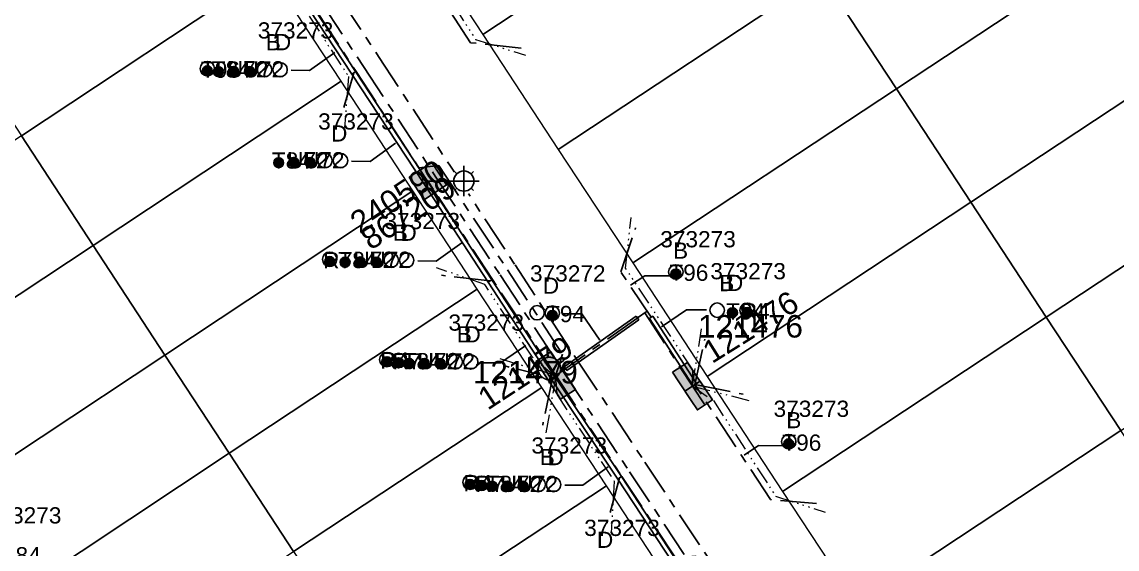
# Model space of a CAD drawing. Header units: metres. Extents: x 302829 to 303440, y 6270651 to 6271380.
# Drawn here: x 303088.5 to 303210.1, y 6270826.1 to 6270884.6 of the extents above; entities that cross this region are included whole.
import ezdxf
from ezdxf.enums import TextEntityAlignment as Align

# ---------------------------------------------------------------- set-up
doc = ezdxf.new("R2010")
doc.units = ezdxf.units.M
doc.linetypes.add('Cable Exist UG', pattern=[7, 4, -1, 1, -1])
doc.linetypes.add('PHANTOM2', pattern=[4.45, 2, -0.5, 0.15, -0.5, 0.15, -0.5, 0.15, -0.5])
doc.layers.get('0').update_dxf_attribs({"color": 6})
for name, color, linetype, lineweight in [('_User Miscellaneous4', 191, 'Continuous', 13), ('_User Miscellaneous5', 151, 'Continuous', 13), ('_User_LV_Exist', 5, 'Continuous', 25), ('_User_SL_Exist', 4, 'Continuous', 25), ('Cadastre Land Parcels_SP_EXT', 96, 'Continuous', 15), ('Mains_HV_EXT', 13, 'Continuous', 25), ('Mains_LV_SL_EXT', 135, 'Continuous', 25)]:
    doc.layers.add(name, color=color, linetype=linetype, lineweight=lineweight)
for name, color, linetype in [('Duct_SP_EXT', 40, 'Continuous'), ('Equip_LV_EXT', 7, 'Continuous'), ('Equip_SP_SL_EXT', 7, 'Continuous'), ('SupportsUG_SP_LV_EXT', 7, 'Continuous'), ('SupportsUG_SP_LV_SL_EXT', 7, 'Continuous'), ('Trench_SP_EXT', 7, 'Continuous')]:
    doc.layers.add(name, color=color, linetype=linetype)
doc.styles.add('COLUMN_LABEL', font='arial.ttf', dxfattribs={"height": 2})
doc.styles.add('iecARIAL', font='arial.ttf', dxfattribs={"height": 2})
doc.styles.add('POLE_LABEL', font='arial.ttf', dxfattribs={"height": 2})
doc.styles.add('SL_LABEL', font='arial.ttf', dxfattribs={"height": 2})
doc.styles.get("Standard").update_dxf_attribs({"font": 'arial.ttf'})

# ---------------------------------------------------------------- blocks, each defined once
blk = doc.blocks.new('COLUMN_EXT')
blk.add_hatch(color=256).paths.add_polyline_path([(1.5, -1.5), (1.5, 1.5), (-1.5, 1.5), (-1.5, -1.5)])
blk.add_lwpolyline([(1.5, 1.5), (-1.5, 1.5), (-1.5, -1.5), (1.5, -1.5)], close=True)
at = {"flags": 9}
for tag, p in [('STREETNAME', (-1.81, 1.6)), ('LOCATION', (-1.81, 1.4)), ('SUBURB', (-1.81, 1.8)), ('LEGEND', (-1.81, 1.2)), ('NOTES', (-1.81, 2)), ('COLUMN_TYPE', (-1.81, 0.4)), ('OWNED_BY', (-1.81, 0.6)), ('USAGE', (-1.81, 1)), ('STATE', (-1.81, 0.8))]:
    blk.add_attdef(tag, text='', height=0.2, rotation=180, dxfattribs=at).set_placement(p, align=Align.MIDDLE_LEFT)
at = {"flags": 1}
blk.add_attdef('Z', (-1.81, 2.35), '', height=0.2, rotation=180, dxfattribs=at)
at = {"flags": 9}
for tag, style, p in [('STRUCTURE_PLANT_NUMBER', 'POLE_LABEL', (-1.81, -0.03)), ('STREET_CODE', 'COLUMN_LABEL', (-1.81, 0.2))]:
    blk.add_attdef(tag, text='', height=0.2, rotation=180, dxfattribs=dict(at, style=style)).set_placement(p, align=Align.MIDDLE_LEFT)
at = {"style": 'COLUMN_LABEL', "width": 0.9, "flags": 8}
blk.add_attdef('ASSET_NUM', text='', height=2, rotation=270, dxfattribs=at).set_placement((2, -4), align=Align.MIDDLE_LEFT)
blk = doc.blocks.new('PILLAR_EXT')
blk.add_hatch(color=256).paths.add_polyline_path([(-2.5, 1), (-2.5, -1), (2.5, -1), (2.5, 1)])
for p, q in [((-2.5, 0), (2.5, 0)), ((0, 1), (0, -1))]:
    blk.add_line(p, q)
at = {"ltscale": 10}
blk.add_line((2.5, 0), (-2.5, 0), dxfattribs=at)
blk.add_lwpolyline([(-2.5, -1), (-1.25, -1), (1.25, -1), (2.5, -1), (2.5, 1), (-2.5, 1)], close=True)
at = {"width": 0.9, "flags": 8}
blk.add_attdef('ASSET_NUM', text='', height=2, rotation=90, dxfattribs=at).set_placement((-2, 4), align=Align.MIDDLE_LEFT)
for tag, p, flags in [('OWNED_BY', (0, -0.2), 9), ('STATE', (0, -0.4), 9), ('SUPPORT_TYPE', (0, -0.6), 9), ('USAGE', (0, -0.8), 9), ('LEGEND', (0, -1), 9), ('LOCATION', (0, -1.2), 9), ('NOTES', (0, -1.4), 9), ('STREETNAME', (0, -1.8), 9), ('SUBURB', (0, -2), 1), ('PARENT', (0, -1.6), 9)]:
    blk.add_attdef(tag, p, '', height=0.2, dxfattribs=dict(flags=flags))
blk = doc.blocks.new('DUCT_EXT')
blk.add_circle((0, 0.8), 0.8)
at = {"flags": 1}
blk.add_attdef('Z', (0, 0), '', height=0.2, dxfattribs=at)
at = {"flags": 9}
for tag, p in [('DUCT_CODE', (0, 0)), ('XSECT_TYPE', (0, -0.2)), ('STATE', (0, -0.6)), ('FB_REFERENCE', (0, -0.4)), ('NOTES', (0, -0.8))]:
    blk.add_attdef(tag, text='', height=0.2, dxfattribs=at).set_placement(p, align=Align.MIDDLE_LEFT)
blk = doc.blocks.new('SL_LANTERN_EXT')
at = {"flags": 9}
for tag, p in [('LRATECODE', (-7.4, 0)), ('LOUTREACHVOCAB', (-7.2, 0)), ('LOUTREACH', (-7, 0)), ('LANTNUMBER', (-6.6, 0)), ('LNEW', (-6.4, 0)), ('LMASTVOCAB', (-6.2, 0)), ('LMAST', (-6, 0)), ('LLAMPVOCAB', (-5.8, 0)), ('LLAMP', (-5.6, 0)), ('LEXIST', (-5.4, 0)), ('LCHARGE3PERCENT', (-5.2, 0)), ('LCHARGE3', (-5, 0)), ('LCHARGE2PERCENT', (-4.8, 0)), ('LCHARGE2', (-4.6, 0)), ('LCHARGE1PERCENT', (-4.4, 0)), ('LCHARGE1', (-4.2, 0)), ('LCATEGORY', (-4, 0)), ('LBRACKETVOCAB', (-3.8, 0)), ('LBRACKET', (-3.6, 0)), ('LKINGHEIGHT', (-3.4, 0)), ('CREPLACE', (-3.2, 0)), ('CREMOVE', (-3, 0)), ('CNUMBER', (-2.8, 0)), ('CNEW', (-2.6, 0)), ('CEXIST', (-2.4, 0)), ('USAGE', (-2.2, 0)), ('STATE', (-2, 0)), ('OWNED_BY', (-1.8, 0)), ('ORIENTATION', (-1.6, 0)), ('OPERATING_VOLTAGE', (-1.4, 0)), ('NO_PHASES', (-1.2, 0)), ('LANTERN_TYPE', (-1, 0)), ('LANTERN_PURPOSE', (-0.8, 0)), ('CONTROL_TYPE', (-0.6, 0)), ('CONSTRUCTED_VOLTAGE', (-0.4, 0))]:
    blk.add_attdef(tag, text='', height=0.001, rotation=270, dxfattribs=at).set_placement(p, align=Align.MIDDLE_LEFT)
at = {"style": 'SL_LABEL', "flags": 9}
blk.add_attdef('STREET_CODE', text='', height=0.001, rotation=270, dxfattribs=at).set_placement((0, 0), align=Align.MIDDLE_LEFT)
at = {"flags": 1}
blk.add_attdef('Z', (0, 0), '', height=0.001, rotation=270, dxfattribs=at)
at = {"width": 0.9}
blk.add_attdef('LNUMBER', text='', height=1, dxfattribs=at).set_placement((7, -1), align=Align.MIDDLE_LEFT)
at = {"flags": 9}
for tag, p in [('LREMOVE', (0, -7.6)), ('LREPLACE', (0, -7.8)), ('LTYPE', (0, -8)), ('LTYPEVOCAB', (0, -8.2)), ('LEGEND', (0, -8.4)), ('SUBURB', (0, -8.6)), ('STREETNAME', (0, -8.8)), ('LOCATION', (0, -9)), ('NOTES', (0, -9.2)), ('MAINTAINED_BY', (0, -9.86))]:
    blk.add_attdef(tag, text='', height=0.001, dxfattribs=at).set_placement(p, align=Align.MIDDLE_LEFT)
blk.add_attdef('OPERATED_BY', (0, -9.61), '', height=0.001, dxfattribs=at)
blk.add_wipeout([(5.69, 0), (5.06, -1.06), (4, -1.69), (2.94, -1.06), (2.31, 0), (2.94, 1.06), (4, 1.69), (5.06, 1.06)])
for p, q in [((4, 1.69), (4, 0)), ((0, 0), (4, 0)), ((2.94, 1.06), (3.2, 0.8)), ((5.06, 1.06), (4.8, 0.8)), ((2.94, -1.06), (3.2, -0.8)), ((4, 0), (5.69, 0)), ((4, 0), (4, -1.69)), ((5.06, -1.06), (4.8, -0.8))]:
    blk.add_line(p, q)
blk.add_circle((4, 0), 1.12)
blk = doc.blocks.new('*U348')
at = {"layer": 'Equip_LV_EXT'}
for tag, height, flags, p in [('NO_PHASES', 0.167, 9, (3.17, -2)), ('OPERATING_VOLTAGE', 0.2, 9, (3, -2.6)), ('ORIENTATION', 0.2, 9, (3, -2.8)), ('STATE', 0.2, 9, (3, -3)), ('SWITCH_TYPE', 0.2, 9, (3, -3.2)), ('USAGE', 0.2, 9, (3, -3.4)), ('NOTES', 0.2, 9, (3, -3.6)), ('OWNED_BY', 0.2, 9, (3, -3.8)), ('OPERATED_BY', 0.2, 9, (3, -4)), ('TYPE', 0.2, 9, (3, -4.6)), ('Z', 0.2, 1, (3, -4.8)), ('MAINTAINED_BY', 0.2, 9, (3, -4.2)), ('NUMBER_OF_PHASES', 0.2, 9, (3, -4.4))]:
    blk.add_attdef(tag, text='', height=height, dxfattribs=dict(at, flags=flags)).set_placement(p, align=Align.MIDDLE_LEFT)
blk.add_wipeout([(4, 1.25), (3.97, 1.25), (3.94, 1.25), (3.91, 1.25), (3.88, 1.24), (3.85, 1.24), (3.82, 1.24), (3.79, 1.23), (3.76, 1.23), (3.73, 1.22), (3.7, 1.21), (3.67, 1.2), (3.64, 1.2), (3.61, 1.19), (3.58, 1.18), (3.55, 1.17), (3.52, 1.15), (3.49, 1.14), (3.47, 1.13), (3.44, 1.12), (3.41, 1.1), (3.38, 1.09), (3.36, 1.07), (3.33, 1.06), (3.31, 1.04), (3.28, 1.02), (3.26, 1), (3.23, 0.99), (3.21, 0.97), (3.18, 0.95), (3.16, 0.93), (3.14, 0.91), (3.12, 0.88), (3.09, 0.86), (3.07, 0.84), (3.05, 0.82), (3.03, 0.79), (3.01, 0.77), (3, 0.74), (2.98, 0.72), (2.96, 0.69), (2.94, 0.67), (2.93, 0.64), (2.91, 0.62), (2.9, 0.59), (2.88, 0.56), (2.87, 0.53), (2.86, 0.51), (2.85, 0.48), (2.83, 0.45), (2.82, 0.42), (2.81, 0.39), (2.8, 0.36), (2.8, 0.33), (2.79, 0.3), (2.78, 0.27), (2.77, 0.24), (2.77, 0.21), (2.76, 0.18), (2.76, 0.15), (2.76, 0.12), (2.75, 0.09), (2.75, 0.06), (2.75, 0.03), (2.75, 0), (2.75, -0.03), (2.75, -0.06), (2.75, -0.09), (2.76, -0.12), (2.76, -0.15), (2.76, -0.18), (2.77, -0.21), (2.77, -0.24), (2.78, -0.27), (2.79, -0.3), (2.8, -0.33), (2.8, -0.36), (2.81, -0.39), (2.82, -0.42), (2.83, -0.45), (2.85, -0.48), (2.86, -0.51), (2.87, -0.53), (2.88, -0.56), (2.9, -0.59), (2.91, -0.62), (2.93, -0.64), (2.94, -0.67), (2.96, -0.69), (2.98, -0.72), (3, -0.74), (3.01, -0.77), (3.03, -0.79), (3.05, -0.82), (3.07, -0.84), (3.09, -0.86), (3.12, -0.88), (3.14, -0.91), (3.16, -0.93), (3.18, -0.95), (3.21, -0.97), (3.23, -0.99), (3.26, -1), (3.28, -1.02), (3.31, -1.04), (3.33, -1.06), (3.36, -1.07), (3.38, -1.09), (3.41, -1.1), (3.44, -1.12), (3.47, -1.13), (3.49, -1.14), (3.52, -1.15), (3.55, -1.17), (3.58, -1.18), (3.61, -1.19), (3.64, -1.2), (3.67, -1.2), (3.7, -1.21), (3.73, -1.22), (3.76, -1.23), (3.79, -1.23), (3.82, -1.24), (3.85, -1.24), (3.88, -1.24), (3.91, -1.25), (3.94, -1.25), (3.97, -1.25), (4, -1.25), (4.03, -1.25), (4.06, -1.25), (4.09, -1.25), (4.12, -1.24), (4.15, -1.24), (4.18, -1.24), (4.21, -1.23), (4.24, -1.23), (4.27, -1.22), (4.3, -1.21), (4.33, -1.2), (4.36, -1.2), (4.39, -1.19), (4.42, -1.18), (4.45, -1.17), (4.48, -1.15), (4.51, -1.14), (4.53, -1.13), (4.56, -1.12), (4.59, -1.1), (4.62, -1.09), (4.64, -1.07), (4.67, -1.06), (4.69, -1.04), (4.72, -1.02), (4.74, -1), (4.77, -0.99), (4.79, -0.97), (4.82, -0.95), (4.84, -0.93), (4.86, -0.91), (4.88, -0.88), (4.91, -0.86), (4.93, -0.84), (4.95, -0.82), (4.97, -0.79), (4.99, -0.77), (5, -0.74), (5.02, -0.72), (5.04, -0.69), (5.06, -0.67), (5.07, -0.64), (5.09, -0.62), (5.1, -0.59), (5.12, -0.56), (5.13, -0.53), (5.14, -0.51), (5.15, -0.48), (5.17, -0.45), (5.18, -0.42), (5.19, -0.39), (5.2, -0.36), (5.2, -0.33), (5.21, -0.3), (5.22, -0.27), (5.23, -0.24), (5.23, -0.21), (5.24, -0.18), (5.24, -0.15), (5.24, -0.12), (5.25, -0.09), (5.25, -0.06), (5.25, -0.03), (5.25, 0), (5.25, 0.03), (5.25, 0.06), (5.25, 0.09), (5.24, 0.12), (5.24, 0.15), (5.24, 0.18), (5.23, 0.21), (5.23, 0.24), (5.22, 0.27), (5.21, 0.3), (5.2, 0.33), (5.2, 0.36), (5.19, 0.39), (5.18, 0.42), (5.17, 0.45), (5.15, 0.48), (5.14, 0.51), (5.13, 0.53), (5.12, 0.56), (5.1, 0.59), (5.09, 0.62), (5.07, 0.64), (5.06, 0.67), (5.04, 0.69), (5.02, 0.72), (5, 0.74), (4.99, 0.77), (4.97, 0.79), (4.95, 0.82), (4.93, 0.84), (4.91, 0.86), (4.88, 0.88), (4.86, 0.91), (4.84, 0.93), (4.82, 0.95), (4.79, 0.97), (4.77, 0.99), (4.74, 1), (4.72, 1.02), (4.69, 1.04), (4.67, 1.06), (4.64, 1.07), (4.62, 1.09), (4.59, 1.1), (4.56, 1.12), (4.53, 1.13), (4.51, 1.14), (4.48, 1.15), (4.45, 1.17), (4.42, 1.18), (4.39, 1.19), (4.36, 1.2), (4.33, 1.2), (4.3, 1.21), (4.27, 1.22), (4.24, 1.23), (4.21, 1.23), (4.18, 1.24), (4.15, 1.24), (4.12, 1.24), (4.09, 1.25), (4.06, 1.25), (4.03, 1.25)]).dxf.layer = '_User_LV_Exist'
at = {"layer": '_User_LV_Exist'}
for p, q in [((3.79, 1.86), (3.79, 1.23)), ((4.21, 1.86), (4.21, 1.23)), ((3.79, -1.23), (3.79, -1.86)), ((4.21, -1.23), (4.21, -1.86))]:
    blk.add_line(p, q, dxfattribs=at)
at = {"layer": '_User_LV_Exist', "flags": 128}
blk.add_lwpolyline([(4, 1.25), (3.97, 1.25), (3.94, 1.25), (3.91, 1.25), (3.88, 1.24), (3.85, 1.24), (3.82, 1.24), (3.79, 1.23), (3.76, 1.23), (3.73, 1.22), (3.7, 1.21), (3.67, 1.2), (3.64, 1.2), (3.61, 1.19), (3.58, 1.18), (3.55, 1.17), (3.52, 1.15), (3.49, 1.14), (3.47, 1.13), (3.44, 1.12), (3.41, 1.1), (3.38, 1.09), (3.36, 1.07), (3.33, 1.06), (3.31, 1.04), (3.28, 1.02), (3.26, 1), (3.23, 0.99), (3.21, 0.97), (3.18, 0.95), (3.16, 0.93), (3.14, 0.91), (3.12, 0.88), (3.09, 0.86), (3.07, 0.84), (3.05, 0.82), (3.03, 0.79), (3.01, 0.77), (3, 0.74), (2.98, 0.72), (2.96, 0.69), (2.94, 0.67), (2.93, 0.64), (2.91, 0.62), (2.9, 0.59), (2.88, 0.56), (2.87, 0.53), (2.86, 0.51), (2.85, 0.48), (2.83, 0.45), (2.82, 0.42), (2.81, 0.39), (2.8, 0.36), (2.8, 0.33), (2.79, 0.3), (2.78, 0.27), (2.77, 0.24), (2.77, 0.21), (2.76, 0.18), (2.76, 0.15), (2.76, 0.12), (2.75, 0.09), (2.75, 0.06), (2.75, 0.03), (2.75, 0), (2.75, -0.03), (2.75, -0.06), (2.75, -0.09), (2.76, -0.12), (2.76, -0.15), (2.76, -0.18), (2.77, -0.21), (2.77, -0.24), (2.78, -0.27), (2.79, -0.3), (2.8, -0.33), (2.8, -0.36), (2.81, -0.39), (2.82, -0.42), (2.83, -0.45), (2.85, -0.48), (2.86, -0.51), (2.87, -0.53), (2.88, -0.56), (2.9, -0.59), (2.91, -0.62), (2.93, -0.64), (2.94, -0.67), (2.96, -0.69), (2.98, -0.72), (3, -0.74), (3.01, -0.77), (3.03, -0.79), (3.05, -0.82), (3.07, -0.84), (3.09, -0.86), (3.12, -0.88), (3.14, -0.91), (3.16, -0.93), (3.18, -0.95), (3.21, -0.97), (3.23, -0.99), (3.26, -1), (3.28, -1.02), (3.31, -1.04), (3.33, -1.06), (3.36, -1.07), (3.38, -1.09), (3.41, -1.1), (3.44, -1.12), (3.47, -1.13), (3.49, -1.14), (3.52, -1.15), (3.55, -1.17), (3.58, -1.18), (3.61, -1.19), (3.64, -1.2), (3.67, -1.2), (3.7, -1.21), (3.73, -1.22), (3.76, -1.23), (3.79, -1.23), (3.82, -1.24), (3.85, -1.24), (3.88, -1.24), (3.91, -1.25), (3.94, -1.25), (3.97, -1.25), (4, -1.25), (4.03, -1.25), (4.06, -1.25), (4.09, -1.25), (4.12, -1.24), (4.15, -1.24), (4.18, -1.24), (4.21, -1.23), (4.24, -1.23), (4.27, -1.22), (4.3, -1.21), (4.33, -1.2), (4.36, -1.2), (4.39, -1.19), (4.42, -1.18), (4.45, -1.17), (4.48, -1.15), (4.51, -1.14), (4.53, -1.13), (4.56, -1.12), (4.59, -1.1), (4.62, -1.09), (4.64, -1.07), (4.67, -1.06), (4.69, -1.04), (4.72, -1.02), (4.74, -1), (4.77, -0.99), (4.79, -0.97), (4.82, -0.95), (4.84, -0.93), (4.86, -0.91), (4.88, -0.88), (4.91, -0.86), (4.93, -0.84), (4.95, -0.82), (4.97, -0.79), (4.99, -0.77), (5, -0.74), (5.02, -0.72), (5.04, -0.69), (5.06, -0.67), (5.07, -0.64), (5.09, -0.62), (5.1, -0.59), (5.12, -0.56), (5.13, -0.53), (5.14, -0.51), (5.15, -0.48), (5.17, -0.45), (5.18, -0.42), (5.19, -0.39), (5.2, -0.36), (5.2, -0.33), (5.21, -0.3), (5.22, -0.27), (5.23, -0.24), (5.23, -0.21), (5.24, -0.18), (5.24, -0.15), (5.24, -0.12), (5.25, -0.09), (5.25, -0.06), (5.25, -0.03), (5.25, 0), (5.25, 0.03), (5.25, 0.06), (5.25, 0.09), (5.24, 0.12), (5.24, 0.15), (5.24, 0.18), (5.23, 0.21), (5.23, 0.24), (5.22, 0.27), (5.21, 0.3), (5.2, 0.33), (5.2, 0.36), (5.19, 0.39), (5.18, 0.42), (5.17, 0.45), (5.15, 0.48), (5.14, 0.51), (5.13, 0.53), (5.12, 0.56), (5.1, 0.59), (5.09, 0.62), (5.07, 0.64), (5.06, 0.67), (5.04, 0.69), (5.02, 0.72), (5, 0.74), (4.99, 0.77), (4.97, 0.79), (4.95, 0.82), (4.93, 0.84), (4.91, 0.86), (4.88, 0.88), (4.86, 0.91), (4.84, 0.93), (4.82, 0.95), (4.79, 0.97), (4.77, 0.99), (4.74, 1), (4.72, 1.02), (4.69, 1.04), (4.67, 1.06), (4.64, 1.07), (4.62, 1.09), (4.59, 1.1), (4.56, 1.12), (4.53, 1.13), (4.51, 1.14), (4.48, 1.15), (4.45, 1.17), (4.42, 1.18), (4.39, 1.19), (4.36, 1.2), (4.33, 1.2), (4.3, 1.21), (4.27, 1.22), (4.24, 1.23), (4.21, 1.23), (4.18, 1.24), (4.15, 1.24), (4.12, 1.24), (4.09, 1.25), (4.06, 1.25), (4.03, 1.25)], close=True, dxfattribs=at)
at = {"layer": 'Equip_LV_EXT', "flags": 9}
for tag, p in [('ACTUAL_STATUS', (3.17, -1.67)), ('CONSTRUCTED_VOLTAGE', (3.17, -1.83))]:
    blk.add_attdef(tag, text='', height=0.167, dxfattribs=at).set_placement(p, align=Align.MIDDLE_LEFT)
blk = doc.blocks.new('CABLE_LARGE_EXT')
h = blk.add_hatch(color=256)
edge = h.paths.add_edge_path()
edge.add_arc((0, 0.55), 0.55, 0, 360)
blk.add_circle((0, 0.55), 0.55)
at = {"flags": 1}
blk.add_attdef('Z', (0, 0), '', height=0.2, dxfattribs=at)
at = {"flags": 9}
for tag, p in [('COND_CODE', (0, 0)), ('STATE', (0, -0.4)), ('XSECT_SIZE', (0, -0.6)), ('FB_REFERENCE', (0, -0.2)), ('NOTES', (0, -0.8))]:
    blk.add_attdef(tag, text='', height=0.2, dxfattribs=at).set_placement(p, align=Align.MIDDLE_LEFT)

msp = doc.modelspace()

# ---------------------------------------------------------------- linework, layer by layer
at = {"layer": '_User Miscellaneous4'}
for p, q in [((303125.16, 6270878.85), (303117.19, 6270891.03)), ((303125.57, 6270879.11), (303117.59, 6270891.29)), ((303125.16, 6270878.85), (303125.36, 6270878.98)), ((303125.16, 6270878.85), (303125.36, 6270878.98)), ((303125.57, 6270879.11), (303125.36, 6270878.98)), ((303125.57, 6270879.11), (303125.36, 6270878.98)), ((303140.3, 6270855.73), (303140.5, 6270855.86)), ((303140.3, 6270855.73), (303140.5, 6270855.86)), ((303140.7, 6270855.99), (303140.5, 6270855.86)), ((303140.7, 6270855.99), (303140.5, 6270855.86)), ((303156.73, 6270851.94), (303156.87, 6270851.75)), ((303157.01, 6270851.55), (303156.87, 6270851.75)), ((303158.18, 6270851.7), (303158.38, 6270851.83)), ((303158.18, 6270851.7), (303163.03, 6270844.22)), ((303158.58, 6270851.96), (303158.38, 6270851.83)), ((303158.58, 6270851.96), (303163.43, 6270844.48)), ((303163.03, 6270844.22), (303163.23, 6270844.35)), ((303163.43, 6270844.48), (303163.23, 6270844.35)), ((303154.67, 6270833.86), (303154.88, 6270834)), ((303161.79, 6270823.05), (303154.67, 6270833.86)), ((303154.68, 6270833.86), (303154.88, 6270834)), ((303155.08, 6270834.13), (303154.88, 6270834)), ((303155.08, 6270834.13), (303154.88, 6270834)), ((303162.19, 6270823.31), (303155.08, 6270834.13))]:
    msp.add_line(p, q, dxfattribs=at)
at = {"layer": '_User Miscellaneous5', "linetype": 'PHANTOM2'}
for points in [[(303129.83, 6270894.77), (303131.64, 6270893.93), (303131.64, 6270893.93), (303138.89, 6270882.7), (303144.43, 6270880.93)], [(303117.64, 6270891.33), (303117.98, 6270888.99), (303117.98, 6270888.99), (303124.78, 6270878.59), (303124.34, 6270872.91)], [(303162.97, 6270844.18), (303163.02, 6270845.99), (303163.02, 6270845.99), (303155.55, 6270857.27), (303156.15, 6270862.92)], [(303162.97, 6270844.18), (303164.04, 6270850.91)], [(303162.97, 6270844.18), (303169.53, 6270842.52)], [(303162.97, 6270844.18), (303165.3, 6270842.57), (303165.3, 6270842.57), (303172.2, 6270831.96), (303177.71, 6270830.19)]]:
    msp.add_lwpolyline(points, dxfattribs=at)
at = {"layer": 'Cadastre Land Parcels_SP_EXT', "linetype": 'Continuous'}
for points in [[(303168.94, 6270902.57), (303160.67, 6270915.17), (303131.43, 6270895.82), (303139.68, 6270883.23), (303168.94, 6270902.57)], [(303214.89, 6270896.57), (303206.62, 6270909.17), (303177.32, 6270889.81), (303185.6, 6270877.21), (303214.89, 6270896.57)], [(303115.98, 6270890.22), (303108.01, 6270902.39), (303085.91, 6270887.75), (303080.49, 6270884.16), (303088.46, 6270871.98), (303115.98, 6270890.22)], [(303177.32, 6270889.81), (303168.94, 6270902.57), (303139.68, 6270883.23), (303148.05, 6270870.46), (303177.32, 6270889.81)], [(303223.17, 6270883.97), (303217.85, 6270892.08), (303214.89, 6270896.57), (303185.6, 6270877.21), (303193.87, 6270864.61), (303223.17, 6270883.97)], [(303123.95, 6270878.04), (303115.98, 6270890.22), (303088.46, 6270871.98), (303096.43, 6270859.81), (303123.95, 6270878.04)], [(303185.6, 6270877.21), (303177.32, 6270889.81), (303148.05, 6270870.46), (303156.33, 6270857.86), (303185.6, 6270877.21)], [(303231.55, 6270871.2), (303223.17, 6270883.97), (303193.87, 6270864.61), (303202.25, 6270851.84), (303231.55, 6270871.2)], [(303131.92, 6270865.87), (303123.95, 6270878.04), (303096.43, 6270859.81), (303104.4, 6270847.63), (303131.92, 6270865.87)], [(303193.87, 6270864.61), (303185.6, 6270877.21), (303156.33, 6270857.86), (303164.6, 6270845.26), (303193.87, 6270864.61)], [(303096.43, 6270859.81), (303088.46, 6270871.98), (303060.94, 6270853.75), (303068.91, 6270841.57), (303096.43, 6270859.81)], [(303239.82, 6270858.6), (303231.55, 6270871.2), (303202.25, 6270851.84), (303210.53, 6270839.24), (303239.82, 6270858.6)], [(303139.07, 6270854.95), (303131.92, 6270865.87), (303104.4, 6270847.63), (303111.54, 6270836.72), (303139.07, 6270854.95)], [(303202.25, 6270851.84), (303193.87, 6270864.61), (303164.6, 6270845.26), (303172.98, 6270832.49), (303202.25, 6270851.84)], [(303104.4, 6270847.63), (303096.43, 6270859.81), (303068.91, 6270841.57), (303076.88, 6270829.4), (303104.4, 6270847.63)], [(303146.23, 6270844.03), (303139.07, 6270854.95), (303111.54, 6270836.72), (303118.69, 6270825.8), (303146.23, 6270844.03)], [(303210.53, 6270839.24), (303202.25, 6270851.84), (303172.98, 6270832.49), (303181.25, 6270819.89), (303210.53, 6270839.24)], [(303111.54, 6270836.72), (303104.4, 6270847.63), (303076.88, 6270829.4), (303084.02, 6270818.48), (303111.54, 6270836.72)], [(303153.41, 6270833.11), (303146.23, 6270844.03), (303118.69, 6270825.8), (303125.83, 6270814.88), (303153.41, 6270833.11)], [(303218.8, 6270826.64), (303210.53, 6270839.24), (303181.25, 6270819.89), (303189.53, 6270807.29), (303218.8, 6270826.64)], [(303118.69, 6270825.8), (303111.54, 6270836.72), (303084.02, 6270818.48), (303091.17, 6270807.56), (303118.69, 6270825.8)], [(303160.57, 6270822.19), (303153.41, 6270833.11), (303125.83, 6270814.88), (303132.99, 6270803.96), (303160.57, 6270822.19)]]:
    msp.add_lwpolyline(points, close=True, dxfattribs=at)
at = {"layer": 'Duct_SP_EXT'}
for p, q in [((303125.16, 6270878.85), (303117.19, 6270891.03)), ((303125.57, 6270879.11), (303117.59, 6270891.29)), ((303125.16, 6270878.85), (303125.36, 6270878.98)), ((303125.16, 6270878.85), (303125.36, 6270878.98)), ((303125.57, 6270879.11), (303125.36, 6270878.98)), ((303125.57, 6270879.11), (303125.36, 6270878.98)), ((303140.3, 6270855.73), (303140.5, 6270855.86)), ((303140.3, 6270855.73), (303140.5, 6270855.86)), ((303140.7, 6270855.99), (303140.5, 6270855.86)), ((303140.7, 6270855.99), (303140.5, 6270855.86)), ((303156.73, 6270851.94), (303156.87, 6270851.75)), ((303157.01, 6270851.55), (303156.87, 6270851.75)), ((303158.18, 6270851.7), (303158.38, 6270851.83)), ((303158.18, 6270851.7), (303163.03, 6270844.22)), ((303158.58, 6270851.96), (303158.38, 6270851.83)), ((303158.58, 6270851.96), (303163.43, 6270844.48)), ((303163.03, 6270844.22), (303163.23, 6270844.35)), ((303163.43, 6270844.48), (303163.23, 6270844.35)), ((303154.67, 6270833.86), (303154.88, 6270834)), ((303161.79, 6270823.05), (303154.67, 6270833.86)), ((303154.68, 6270833.86), (303154.88, 6270834)), ((303155.08, 6270834.13), (303154.88, 6270834)), ((303155.08, 6270834.13), (303154.88, 6270834)), ((303162.19, 6270823.31), (303155.08, 6270834.13))]:
    msp.add_line(p, q, dxfattribs=at)
for points in [[(303118.42, 6270879.26), (303120.46, 6270879.25), (303123.28, 6270881.25)], [(303125.13, 6270869.16), (303127.17, 6270869.15), (303129.99, 6270871.15)], [(303132.48, 6270858.09), (303134.52, 6270858.08), (303137.35, 6270860.08)], [(303160.53, 6270856.43), (303157.69, 6270856.45), (303156.08, 6270855.38)], [(303164.53, 6270852.64), (303162.32, 6270852.65), (303159.53, 6270850.77)], [(303148.65, 6270852.23), (303150.69, 6270852.23), (303152.69, 6270849.28)], [(303139.59, 6270846.78), (303141.64, 6270846.76), (303144.48, 6270848.71)], [(303173.08, 6270837.57), (303170.3, 6270837.59), (303168.69, 6270836.53)], [(303148.79, 6270833.18), (303150.81, 6270833.19), (303153.59, 6270835.23)]]:
    msp.add_lwpolyline(points, dxfattribs=at)
at = {"layer": 'Trench_SP_EXT', "linetype": 'Cable Exist UG'}
for points in [[(303143.94, 6270881.72), (303138.34, 6270882.33), (303138.34, 6270882.33), (303130.09, 6270894.95)], [(303125.36, 6270878.98), (303123.97, 6270874.15)], [(303158.38, 6270851.83), (303155, 6270856.86), (303156.66, 6270861.76)], [(303140.5, 6270855.86), (303135.12, 6270856.49)], [(303156.87, 6270851.75), (303157.92, 6270852.51)], [(303163.23, 6270844.35), (303164.34, 6270849.41)], [(303147.46, 6270845.1), (303142.15, 6270846.42)], [(303147.48, 6270845.12), (303148.87, 6270846.13)], [(303147.41, 6270845.07), (303146.34, 6270839.85)], [(303176.73, 6270831.16), (303171.64, 6270831.58), (303171.64, 6270831.58), (303163.23, 6270844.35)], [(303163.23, 6270844.35), (303168.6, 6270843.29)], [(303154.88, 6270834), (303153.49, 6270828.96)]]:
    msp.add_lwpolyline(points, dxfattribs=at)

# ---------------------------------------------------------------- block references
at = {"layer": '_User_LV_Exist'}
ref = msp.add_blockref('PILLAR_EXT', (303162.97, 6270844.18), dxfattribs=dict(at, rotation=303.4372439839296))
ref.add_attrib('ASSET_NUM', '121476', dxfattribs={"layer": '0', "height": 2.5, "style": 'iecARIAL'}).set_placement((303163.58, 6270850.83), align=Align.MIDDLE_LEFT)
at = {"layer": 'Duct_SP_EXT'}
for name, p in [('DUCT_EXT', (303109.11, 6270878.65)), ('CABLE_LARGE_EXT', (303109.11, 6270878.65)), ('CABLE_LARGE_EXT', (303110.34, 6270878.56)), ('CABLE_LARGE_EXT', (303112.02, 6270878.59)), ('CABLE_LARGE_EXT', (303113.79, 6270878.58)), ('DUCT_EXT', (303115.46, 6270878.53)), ('DUCT_EXT', (303117.18, 6270878.53)), ('CABLE_LARGE_EXT', (303118.71, 6270868.48)), ('CABLE_LARGE_EXT', (303120.49, 6270868.48)), ('DUCT_EXT', (303122.17, 6270868.43)), ('DUCT_EXT', (303123.89, 6270868.43)), ('CABLE_LARGE_EXT', (303117.03, 6270868.45)), ('DUCT_EXT', (303122.69, 6270857.47)), ('DUCT_EXT', (303129.53, 6270857.37)), ('DUCT_EXT', (303131.24, 6270857.36)), ('CABLE_LARGE_EXT', (303122.69, 6270857.47)), ('CABLE_LARGE_EXT', (303124.4, 6270857.4)), ('CABLE_LARGE_EXT', (303126.08, 6270857.43)), ('CABLE_LARGE_EXT', (303127.85, 6270857.42)), ('DUCT_EXT', (303161.12, 6270856.07)), ('CABLE_LARGE_EXT', (303161.12, 6270856.07)), ('DUCT_EXT', (303145.72, 6270851.53)), ('DUCT_EXT', (303147.41, 6270851.49)), ('CABLE_LARGE_EXT', (303147.41, 6270851.49)), ('DUCT_EXT', (303165.71, 6270851.82)), ('CABLE_LARGE_EXT', (303167.41, 6270851.78)), ('DUCT_EXT', (303169.04, 6270851.81)), ('CABLE_LARGE_EXT', (303169.04, 6270851.81)), ('DUCT_EXT', (303129.04, 6270846.33)), ('DUCT_EXT', (303130.34, 6270846.23)), ('DUCT_EXT', (303136.64, 6270846.08)), ('CABLE_LARGE_EXT', (303129.04, 6270846.35)), ('CABLE_LARGE_EXT', (303130.34, 6270846.23)), ('CABLE_LARGE_EXT', (303131.53, 6270846.14)), ('CABLE_LARGE_EXT', (303133.2, 6270846.16)), ('CABLE_LARGE_EXT', (303134.96, 6270846.14)), ('DUCT_EXT', (303138.35, 6270846.06)), ('DUCT_EXT', (303173.66, 6270837.22)), ('CABLE_LARGE_EXT', (303173.66, 6270837.22)), ('DUCT_EXT', (303138.27, 6270832.7)), ('CABLE_LARGE_EXT', (303138.27, 6270832.73)), ('DUCT_EXT', (303139.56, 6270832.6)), ('CABLE_LARGE_EXT', (303139.56, 6270832.6)), ('CABLE_LARGE_EXT', (303140.75, 6270832.51)), ('CABLE_LARGE_EXT', (303142.42, 6270832.53)), ('CABLE_LARGE_EXT', (303144.17, 6270832.51)), ('DUCT_EXT', (303145.85, 6270832.46)), ('DUCT_EXT', (303147.55, 6270832.45))]:
    msp.add_blockref(name, p, dxfattribs=at)
at = {"layer": 'SupportsUG_SP_LV_EXT'}
ref = msp.add_blockref('PILLAR_EXT', (303162.97, 6270844.18), dxfattribs=dict(at, rotation=303.4372439839296))
ref.add_attrib('ASSET_NUM', '121476', dxfattribs={"layer": '0', "height": 2.5, "rotation": 32.0226, "style": 'iecARIAL'}).set_placement((303164.47, 6270847.68), align=Align.MIDDLE_LEFT)
ref = msp.add_blockref('PILLAR_EXT', (303147.79, 6270845.37), dxfattribs=dict(at, rotation=303.2288901921125))
ref.add_attrib('ASSET_NUM', '121479', dxfattribs={"layer": '0', "height": 2.5, "rotation": 33.2289, "style": 'iecARIAL'}).set_placement((303149.29, 6270848.87), align=Align.MIDDLE_RIGHT)
at = {"layer": 'SupportsUG_SP_LV_SL_EXT'}
ref = msp.add_blockref('COLUMN_EXT', (303133.59, 6270866.96), dxfattribs=dict(at, rotation=123.4033232999835))
ref.add_attrib('ASSET_NUM', '867209', dxfattribs={"layer": '0', "height": 2.5, "rotation": 33.4456, "style": 'COLUMN_LABEL'}).set_placement((303135.58, 6270867.72), align=Align.TOP_RIGHT)

# ---------------------------------------------------------------- texts
at = {"layer": 'Duct_SP_EXT'}
for s, p in [('373273', (303114.71, 6270882.79)), ('B', (303115.59, 6270881.48)), ('D', (303116.6, 6270881.49)), ('T96', (303108.4, 6270878.43)), ('T84', (303109.6, 6270878.46)), ('U72', (303111.27, 6270878.48)), ('U72', (303113.03, 6270878.47)), ('373273', (303121.41, 6270872.68)), ('D', (303122.84, 6270871.35)), ('T84', (303116.27, 6270868.34)), ('U72', (303117.96, 6270868.37)), ('U72', (303119.73, 6270868.37)), ('373273', (303128.77, 6270861.62)), ('B', (303129.69, 6270860.33)), ('D', (303130.54, 6270860.32)), ('373273', (303159.39, 6270859.6)), ('B', (303160.81, 6270858.34)), ('R7', (303121.97, 6270857.25)), ('T84', (303123.65, 6270857.29)), ('U72', (303125.33, 6270857.32)), ('U72', (303127.1, 6270857.32)), ('373272', (303144.93, 6270855.8)), ('T96', (303160.4, 6270855.88)), ('373273', (303164.95, 6270856.05)), ('D', (303146.35, 6270854.45)), ('B', (303165.94, 6270854.73)), ('D', (303166.79, 6270854.75)), ('T94', (303146.71, 6270851.29)), ('T94', (303166.71, 6270851.58)), ('R4', (303168.33, 6270851.6)), ('373273', (303135.88, 6270850.34)), ('B', (303136.8, 6270849.04)), ('D', (303137.65, 6270849.03)), ('R4', (303128.31, 6270846.13)), ('R7', (303129.66, 6270846.04)), ('T84', (303130.79, 6270846.05)), ('U72', (303132.45, 6270846.06)), ('U72', (303134.21, 6270846.04)), ('373273', (303171.97, 6270840.77)), ('B', (303173.38, 6270839.51)), ('373273', (303145.09, 6270836.69)), ('T96', (303172.94, 6270837.01)), ('B', (303146.01, 6270835.41)), ('D', (303146.86, 6270835.4)), ('R4', (303137.53, 6270832.5)), ('R7', (303138.88, 6270832.41)), ('T84', (303140.01, 6270832.42)), ('U72', (303141.67, 6270832.43)), ('U72', (303143.42, 6270832.42)), ('373273', (303084.52, 6270828.93)), ('373273', (303150.95, 6270827.54)), ('D', (303152.36, 6270826.22)), ('T84', (303086.28, 6270824.5))]:
    msp.add_text(s, height=1.8, dxfattribs=at).set_placement(p)

# ---------------------------------------------------------------- next in the draw order: block references
at = {"layer": 'Equip_LV_EXT', "rotation": 125.6972108467121}
msp.add_blockref('*U348', (303149.42, 6270842.89), dxfattribs=at)
at = {"layer": 'Equip_SP_SL_EXT'}
ref = msp.add_blockref('SL_LANTERN_EXT', (303133.59, 6270866.96), dxfattribs=at)
ref.add_attrib('ASSET_NUM', '240590', dxfattribs={"layer": '0', "height": 2.5, "rotation": 33.4033, "style": 'iecARIAL'}).set_placement((303135.09, 6270868.46), align=Align.MIDDLE_RIGHT)

# ---------------------------------------------------------------- next in the draw order: linework, layer by layer
at = {"layer": '_User Miscellaneous4'}
for p, q in [((303133.14, 6270866.67), (303125.16, 6270878.85)), ((303133.54, 6270866.93), (303125.57, 6270879.11)), ((303133.14, 6270866.67), (303133.34, 6270866.8)), ((303133.14, 6270866.67), (303133.34, 6270866.8)), ((303140.3, 6270855.73), (303133.14, 6270866.67)), ((303133.54, 6270866.93), (303133.34, 6270866.8)), ((303133.54, 6270866.93), (303133.34, 6270866.8)), ((303140.7, 6270855.99), (303133.54, 6270866.93)), ((303147.28, 6270844.99), (303140.3, 6270855.73)), ((303147.69, 6270845.25), (303140.7, 6270855.99)), ((303148.73, 6270846.32), (303156.73, 6270851.94)), ((303149.01, 6270845.93), (303157.01, 6270851.55)), ((303147.69, 6270845.25), (303147.48, 6270845.12)), ((303147.68, 6270845.25), (303147.48, 6270845.12)), ((303155.08, 6270834.13), (303147.68, 6270845.25)), ((303148.73, 6270846.32), (303148.87, 6270846.13)), ((303149.01, 6270845.93), (303148.87, 6270846.13)), ((303147.28, 6270844.99), (303147.48, 6270845.12)), ((303147.28, 6270844.99), (303147.48, 6270845.12)), ((303154.68, 6270833.86), (303147.28, 6270844.99))]:
    msp.add_line(p, q, dxfattribs=at)
at = {"layer": '_User Miscellaneous5', "linetype": 'PHANTOM2'}
for points in [[(303147.68, 6270845.26), (303145.19, 6270847.4), (303145.19, 6270847.4), (303139.92, 6270855.48), (303134.56, 6270857.32)], [(303147.79, 6270845.37), (303141.22, 6270847.32)], [(303147.79, 6270845.37), (303146.69, 6270838.92)], [(303147.77, 6270845.32), (303147.93, 6270843.22), (303147.93, 6270843.22), (303154.28, 6270833.62), (303153.95, 6270827.84)]]:
    msp.add_lwpolyline(points, dxfattribs=at)
at = {"layer": '_User_LV_Exist', "linetype": 'Cable Exist UG'}
for points in [[(303147.79, 6270845.37), (303157.68, 6270852.31), (303157.68, 6270852.31), (303162.97, 6270844.18)], [(303147.79, 6270845.37), (303155.13, 6270834.15), (303155.13, 6270834.15), (303161.08, 6270825.13), (303163.34, 6270825.3), (303163.34, 6270825.3), (303171.05, 6270813.52), (303178.38, 6270802.35), (303177.41, 6270800.2)]]:
    msp.add_lwpolyline(points, dxfattribs=at)
at = {"layer": 'Duct_SP_EXT'}
for p, q in [((303133.14, 6270866.67), (303125.16, 6270878.85)), ((303133.54, 6270866.93), (303125.57, 6270879.11)), ((303133.14, 6270866.67), (303133.34, 6270866.8)), ((303133.14, 6270866.67), (303133.34, 6270866.8)), ((303140.3, 6270855.73), (303133.14, 6270866.67)), ((303133.54, 6270866.93), (303133.34, 6270866.8)), ((303133.54, 6270866.93), (303133.34, 6270866.8)), ((303140.7, 6270855.99), (303133.54, 6270866.93)), ((303147.28, 6270844.99), (303140.3, 6270855.73)), ((303147.69, 6270845.25), (303140.7, 6270855.99)), ((303148.73, 6270846.32), (303156.73, 6270851.94)), ((303149.01, 6270845.93), (303157.01, 6270851.55)), ((303147.69, 6270845.25), (303147.48, 6270845.12)), ((303147.68, 6270845.25), (303147.48, 6270845.12)), ((303155.08, 6270834.13), (303147.68, 6270845.25)), ((303148.73, 6270846.32), (303148.87, 6270846.13)), ((303149.01, 6270845.93), (303148.87, 6270846.13)), ((303147.28, 6270844.99), (303147.48, 6270845.12)), ((303147.28, 6270844.99), (303147.48, 6270845.12)), ((303154.68, 6270833.86), (303147.28, 6270844.99))]:
    msp.add_line(p, q, dxfattribs=at)
at = {"layer": 'Mains_HV_EXT', "linetype": 'Cable Exist UG'}
for points in [[(303103.74, 6270918.05), (303112.08, 6270905.21), (303120.13, 6270892.98), (303128.11, 6270880.79), (303136.09, 6270868.61), (303143.27, 6270857.65), (303150.17, 6270847.08), (303157.68, 6270835.75), (303164.73, 6270825.06), (303171.88, 6270814.07), (303179.89, 6270801.87), (303187.97, 6270789.67), (303195.62, 6270777.76), (303203.27, 6270766.45), (303209.86, 6270770.74), (303209.86, 6270770.74), (303219.58, 6270768.88), (303240.09, 6270782.43), (303244.68, 6270785.46)], [(303089.19, 6270899.15), (303106.46, 6270909.96), (303126.45, 6270879.69), (303134.42, 6270867.51), (303141.6, 6270856.56), (303148.54, 6270845.91), (303155.99, 6270834.68), (303163.07, 6270823.93)]]:
    msp.add_lwpolyline(points, dxfattribs=at)
at = {"layer": 'Mains_LV_SL_EXT', "linetype": 'Cable Exist UG'}
msp.add_lwpolyline([(303147.79, 6270845.37), (303140.76, 6270856.03), (303140.76, 6270856.03), (303133.59, 6270866.96)], dxfattribs=at)

# ---------------------------------------------------------------- next in the draw order: block references
at = {"layer": '_User_LV_Exist'}
ref = msp.add_blockref('PILLAR_EXT', (303147.79, 6270845.37), dxfattribs=dict(at, rotation=303.2288901921125))
ref.add_attrib('ASSET_NUM', '121479', dxfattribs={"layer": '0', "height": 2.5, "style": 'iecARIAL'}).set_placement((303150.24, 6270845.74), align=Align.MIDDLE_RIGHT)
at = {"layer": '_User_SL_Exist'}
ref = msp.add_blockref('COLUMN_EXT', (303133.59, 6270866.96), dxfattribs=dict(at, rotation=123.4033232999835))
ref.add_attrib('ASSET_NUM', '867209', dxfattribs={"layer": '0', "height": 2.5, "rotation": 33.4033, "style": 'COLUMN_LABEL'}).set_placement((303135.59, 6270867.71), align=Align.TOP_RIGHT)

# ---------------------------------------------------------------- next in the draw order: block references
ref = msp.add_blockref('SL_LANTERN_EXT', (303133.59, 6270866.96), dxfattribs=at)
ref.add_attrib('ASSET_NUM', '240590', dxfattribs={"layer": '0', "height": 2.5, "rotation": 33.4033, "style": 'iecARIAL'}).set_placement((303135.09, 6270868.46), align=Align.MIDDLE_RIGHT)

# ---------------------------------------------------------------- next in the draw order: linework, layer by layer
at = {"layer": '_User_LV_Exist', "linetype": 'Cable Exist UG'}
msp.add_lwpolyline([(303117.64, 6270891.33), (303125.62, 6270879.14), (303125.62, 6270879.14), (303132.59, 6270868.43), (303134.81, 6270868.68), (303134.81, 6270868.68), (303142.44, 6270857.1), (303148.54, 6270847.72), (303147.77, 6270845.32)], dxfattribs=at)

doc.saveas('drawing.dxf')
